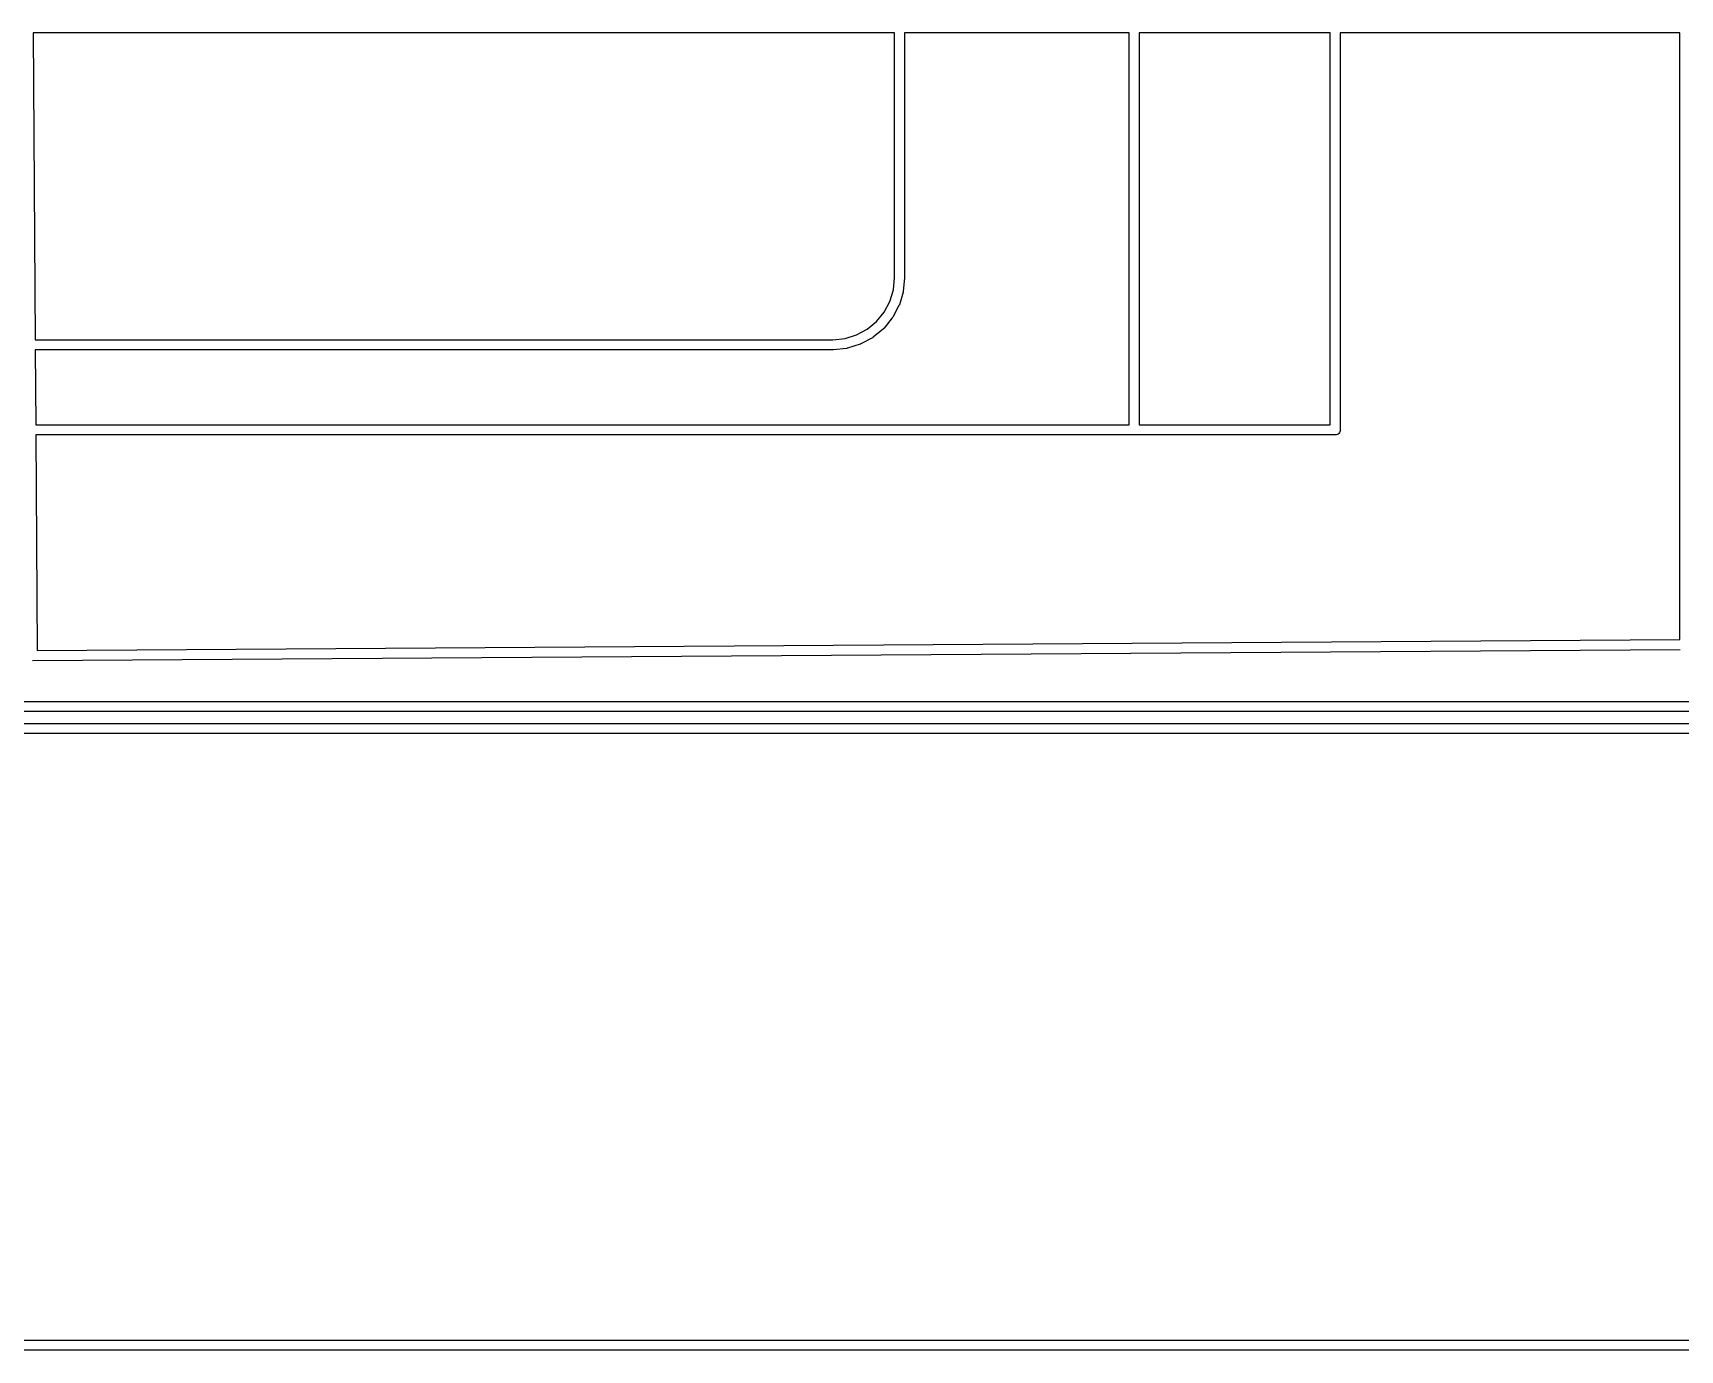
# Model space of a CAD drawing. Extents: x 18 to 369, y 6 to 139.
# Drawn here: x 305.45 to 330.02, y 22.14 to 41.8 of the extents above; entities that cross this region are included whole.
import ezdxf

# ---------------------------------------------------------------- set-up
doc = ezdxf.new("R2010")
doc.units = 0
doc.layers.add('BLACK', color=7, linetype='CONTINUOUS')

msp = doc.modelspace()

# ---------------------------------------------------------------- linework, layer by layer
at = {"layer": 'BLACK', "linetype": 'CONTINUOUS'}
for p, q in [((317.346, 41.795), (305.45, 41.795)), ((305.45, 41.795), (305.48, 37.2169)), ((318.299, 41.795), (317.346, 41.795)), ((318.299, 38.1456), (318.299, 41.795)), ((321.799, 41.795), (318.449, 41.795)), ((318.449, 41.795), (318.449, 38.1383)), ((321.799, 35.9469), (321.799, 41.795)), ((324.799, 41.795), (321.949, 41.795)), ((321.949, 41.795), (321.949, 35.9469)), ((324.799, 35.9469), (324.799, 41.795)), ((330.014, 41.795), (324.949, 41.795)), ((324.949, 41.795), (324.949, 35.8756)), ((330.014, 32.7408), (330.014, 41.795)), ((318.281, 37.9623), (318.299, 38.1456)), ((318.449, 38.1342), (318.43, 37.9404)), ((318.449, 38.1383), (318.449, 38.1342)), ((318.229, 37.7896), (318.281, 37.9623)), ((318.427, 37.926), (318.371, 37.7392)), ((318.428, 37.9327), (318.427, 37.926)), ((318.43, 37.9393), (318.428, 37.9327)), ((318.43, 37.9404), (318.43, 37.9393)), ((318.03, 37.4904), (318.145, 37.6302)), ((318.145, 37.6302), (318.229, 37.7896)), ((318.365, 37.7256), (318.274, 37.5533)), ((318.368, 37.7319), (318.365, 37.7256)), ((318.37, 37.7382), (318.368, 37.7319)), ((318.371, 37.7392), (318.37, 37.7382)), ((318.371, 37.7392), (318.371, 37.7392)), ((318.371, 37.7392), (318.371, 37.7392)), ((317.733, 37.2895), (317.891, 37.3754)), ((317.891, 37.3754), (318.03, 37.4904)), ((318.132, 37.3795), (317.981, 37.2551)), ((318.137, 37.3843), (318.132, 37.3795)), ((318.141, 37.3891), (318.137, 37.3843)), ((318.142, 37.3899), (318.141, 37.3891)), ((318.265, 37.5411), (318.142, 37.3899)), ((318.142, 37.3899), (318.142, 37.3899)), ((318.142, 37.3899), (318.142, 37.3899)), ((318.269, 37.5468), (318.265, 37.5411)), ((318.273, 37.5524), (318.269, 37.5468)), ((318.274, 37.5533), (318.273, 37.5524)), ((318.274, 37.5533), (318.274, 37.5533)), ((318.274, 37.5533), (318.274, 37.5533)), ((305.48, 37.2169), (317.374, 37.2169)), ((317.374, 37.2169), (317.374, 37.2169)), ((317.374, 37.2169), (317.377, 37.2169)), ((317.377, 37.2169), (317.56, 37.2362)), ((317.56, 37.2362), (317.733, 37.2895)), ((317.784, 37.1484), (317.598, 37.0907)), ((317.79, 37.1511), (317.784, 37.1484)), ((317.797, 37.1536), (317.79, 37.1511)), ((317.798, 37.1541), (317.797, 37.1536)), ((317.969, 37.2469), (317.798, 37.1541)), ((317.798, 37.1541), (317.798, 37.1541)), ((317.798, 37.1541), (317.798, 37.1541)), ((317.975, 37.2507), (317.969, 37.2469)), ((317.981, 37.2544), (317.975, 37.2507)), ((317.981, 37.2551), (317.981, 37.2551)), ((317.981, 37.2551), (317.981, 37.2551)), ((317.981, 37.2551), (317.981, 37.2544)), ((317.375, 37.0669), (305.481, 37.0669)), ((305.481, 37.0669), (305.489, 35.9469)), ((317.378, 37.0669), (317.375, 37.0669)), ((317.382, 37.0669), (317.378, 37.0669)), ((317.378, 37.0669), (317.378, 37.0669)), ((317.385, 37.0673), (317.382, 37.0669)), ((317.388, 37.0673), (317.385, 37.0673)), ((317.389, 37.0674), (317.388, 37.0673)), ((317.583, 37.0878), (317.389, 37.0674)), ((317.59, 37.0891), (317.583, 37.0878)), ((317.597, 37.0904), (317.59, 37.0891)), ((317.598, 37.0907), (317.597, 37.0904)), ((317.598, 37.0907), (317.598, 37.0907)), ((305.489, 35.9469), (321.799, 35.9469)), ((321.949, 35.9469), (324.799, 35.9469)), ((324.949, 35.8756), (324.95, 35.8719)), ((321.871, 35.7969), (305.49, 35.7969)), ((305.49, 35.7969), (305.511, 32.5773)), ((321.874, 35.7966), (321.871, 35.7969)), ((321.871, 35.7969), (321.871, 35.7969)), ((321.871, 35.7969), (321.871, 35.7969)), ((321.878, 35.7969), (321.874, 35.7966)), ((324.126, 35.7969), (321.878, 35.7969)), ((324.871, 35.7969), (324.126, 35.7969)), ((324.874, 35.7966), (324.871, 35.7969)), ((324.878, 35.7969), (324.874, 35.7966)), ((324.889, 35.798), (324.878, 35.7969)), ((324.878, 35.7969), (324.878, 35.7969)), ((324.903, 35.8023), (324.889, 35.798)), ((324.916, 35.8093), (324.903, 35.8023)), ((324.928, 35.8186), (324.916, 35.8093)), ((324.937, 35.8301), (324.928, 35.8186)), ((324.944, 35.8431), (324.937, 35.8301)), ((324.948, 35.8572), (324.944, 35.8431)), ((324.95, 35.8719), (324.948, 35.8572)), ((305.511, 32.5773), (330.014, 32.7408)), ((330.021, 32.5909), (305.441, 32.4268)), ((288.197, 31.8193), (330.265, 31.8193)), ((330.379, 31.6693), (288.202, 31.6693)), ((288.519, 31.4914), (330.549, 31.4913)), ((330.742, 31.3413), (288.523, 31.3414)), ((290.741, 22.2894), (367.362, 22.2894)), ((367.366, 22.1394), (290.747, 22.1394))]:
    msp.add_line(p, q, dxfattribs=at)

doc.saveas('drawing.dxf')
